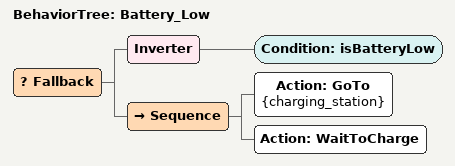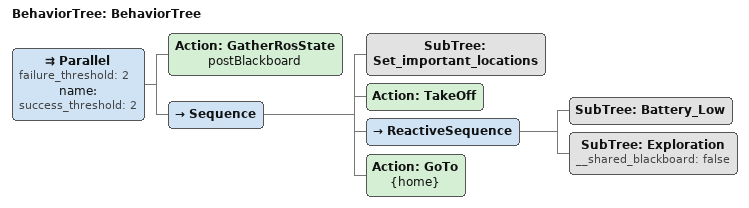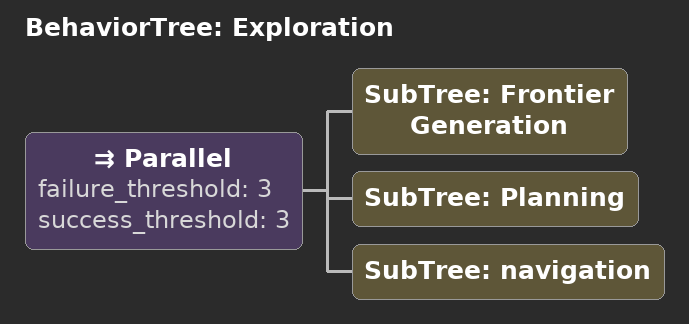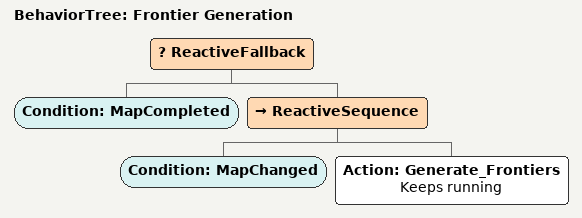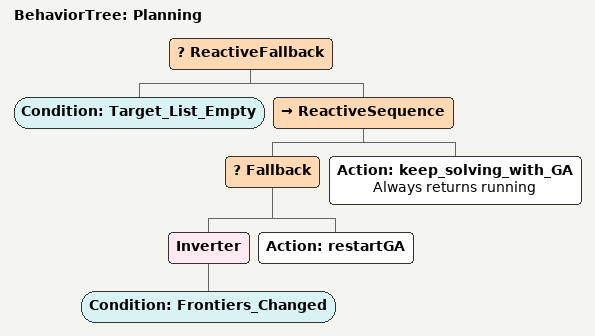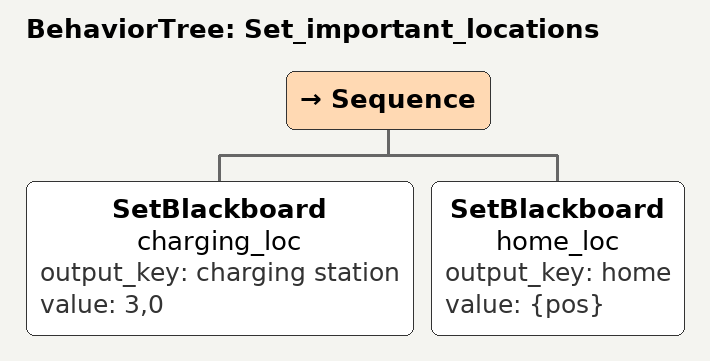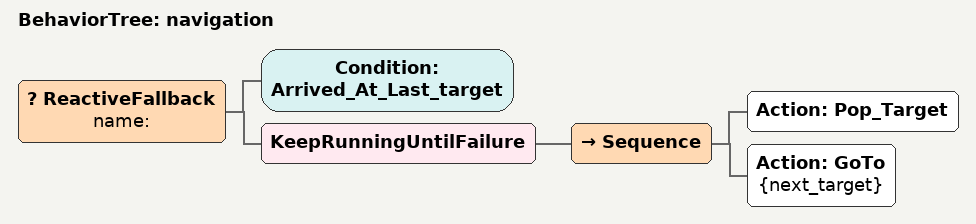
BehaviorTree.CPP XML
<?xml version="1.0"?>
<root main_tree_to_execute="BehaviorTree">
    <BehaviorTree ID="Battery_Low">
        <Fallback>
            <Inverter>
                <Condition ID="isBatteryLow"/>
            </Inverter>
            <Sequence>
                <Action ID="GoTo" name="{charging_station}"/>
                <Action ID="WaitToCharge"/>
            </Sequence>
        </Fallback>
    </BehaviorTree>
    <BehaviorTree ID="BehaviorTree">
        <Parallel failure_threshold="2" name="" success_threshold="2">
            <Action ID="GatherRosState" name="postBlackboard"/>
            <Sequence>
                <SubTree ID="Set_important_locations"/>
                <Action ID="TakeOff"/>
                <ReactiveSequence>
                    <SubTree ID="Battery_Low"/>
                    <SubTree ID="Exploration" __shared_blackboard="false"/>
                </ReactiveSequence>
                <Action ID="GoTo" name="{home}"/>
            </Sequence>
        </Parallel>
    </BehaviorTree>
    <BehaviorTree ID="Exploration">
        <Parallel failure_threshold="3" success_threshold="3">
            <SubTree ID="Frontier Generation"/>
            <SubTree ID="Planning"/>
            <SubTree ID="navigation"/>
        </Parallel>
    </BehaviorTree>
    <BehaviorTree ID="Frontier Generation">
        <ReactiveFallback>
            <Condition ID="MapCompleted"/>
            <ReactiveSequence>
                <Condition ID="MapChanged"/>
                <Action ID="Generate_Frontiers" name="Keeps running"/>
            </ReactiveSequence>
        </ReactiveFallback>
    </BehaviorTree>
    <BehaviorTree ID="Planning">
        <ReactiveFallback>
            <Condition ID="Target_List_Empty"/>
            <ReactiveSequence>
                <Fallback>
                    <Inverter>
                        <Condition ID="Frontiers_Changed"/>
                    </Inverter>
                    <Action ID="restartGA"/>
                </Fallback>
                <Action ID="keep_solving_with_GA" name="Always returns running"/>
            </ReactiveSequence>
        </ReactiveFallback>
    </BehaviorTree>
    <BehaviorTree ID="Set_important_locations">
        <Sequence>
            <SetBlackboard name="charging_loc" output_key="charging station" value="3,0"/>
            <SetBlackboard name="home_loc" output_key="home" value="{pos}"/>
        </Sequence>
    </BehaviorTree>
    <BehaviorTree ID="navigation">
        <ReactiveFallback name="">
            <Condition ID="Arrived_At_Last_target"/>
            <KeepRunningUntilFailure>
                <Sequence>
                    <Action ID="Pop_Target"/>
                    <Action ID="GoTo" name="{next_target}"/>
                </Sequence>
            </KeepRunningUntilFailure>
        </ReactiveFallback>
    </BehaviorTree>
</root>
